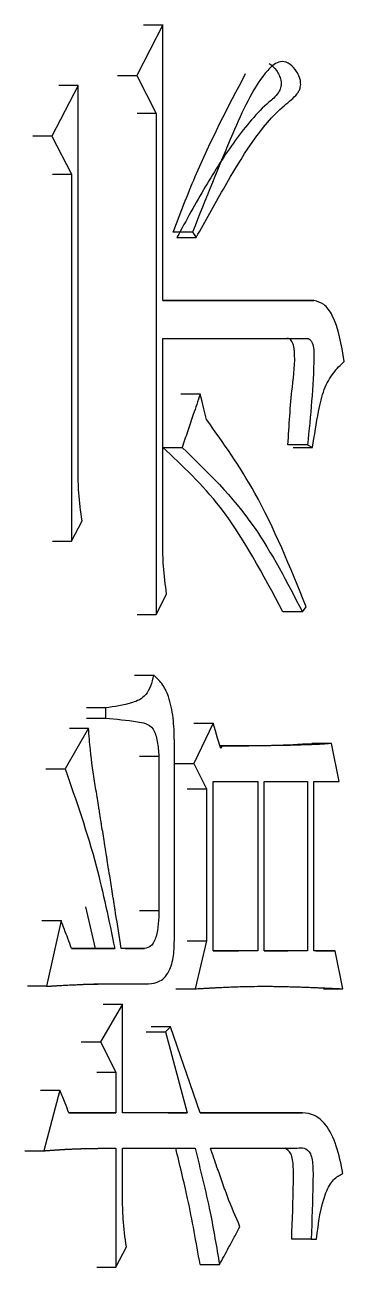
# Model space of a CAD drawing. Header units: millimetres. Extents: x 2379 to 4059, y 879 to 2067.
# Drawn here: x 3151.7 to 3153.07, y 1053.21 to 1058.52 of the extents above; entities that cross this region are included whole.
import ezdxf

# ---------------------------------------------------------------- set-up
doc = ezdxf.new("R2010")
doc.units = ezdxf.units.MM

msp = doc.modelspace()

# ---------------------------------------------------------------- linework, layer by layer
at = {"color": 7, "linetype": 'Continuous', "lineweight": 25}
for p, q in [((3152.2927, 1058.5202), (3152.182, 1058.3039)), ((3152.2105, 1058.5202), (3152.2927, 1058.5202)), ((3152.2927, 1057.3412), (3152.2927, 1058.5202)), ((3152.0999, 1058.3039), (3152.182, 1058.3039)), ((3152.182, 1058.3039), (3152.2651, 1058.1416)), ((3151.9313, 1058.2606), (3151.8192, 1058.0443)), ((3151.9313, 1058.2606), (3151.8496, 1058.2606)), ((3152.2651, 1058.1416), (3152.1829, 1058.1416)), ((3152.2651, 1058.1416), (3152.2651, 1055.9998)), ((3151.8192, 1058.0443), (3151.7376, 1058.0443)), ((3151.8192, 1058.0443), (3151.9033, 1057.882)), ((3151.8216, 1057.882), (3151.9033, 1057.882)), ((3152.4196, 1057.6333), (3152.3369, 1057.6333)), ((3152.3533, 1057.6117), (3152.4361, 1057.6117)), ((3152.9378, 1057.3412), (3152.2927, 1057.3412)), ((3152.2927, 1057.3412), (3152.8544, 1057.3412)), ((3152.8545, 1057.3412), (3152.9379, 1057.3412)), ((3152.2927, 1057.1789), (3152.9054, 1057.1789)), ((3152.2927, 1056.3027), (3152.2927, 1057.1789)), ((3152.8221, 1057.1789), (3152.9054, 1057.1789)), ((3152.4526, 1056.9409), (3152.3701, 1056.9409)), ((3152.2929, 1056.7137), (3152.3755, 1056.7137)), ((3152.9108, 1056.7246), (3152.8274, 1056.7246)), ((3152.9108, 1056.7246), (3152.9324, 1056.7138)), ((3151.9033, 1056.3135), (3151.948, 1056.4)), ((3151.8216, 1056.3135), (3151.9033, 1056.3135)), ((3152.2651, 1055.9998), (3152.3093, 1056.0863)), ((3152.1829, 1055.9998), (3152.2651, 1055.9998)), ((3152.8891, 1056.0106), (3152.8058, 1056.0106)), ((3152.8891, 1056.0106), (3152.9053, 1056.0322)), ((3152.1718, 1055.7402), (3152.254, 1055.7402)), ((3152.0485, 1055.5996), (3151.9666, 1055.5996)), ((3152.0485, 1055.5996), (3152.0485, 1055.5563)), ((3151.9666, 1055.5563), (3152.0485, 1055.5563)), ((3152.425, 1055.5347), (3152.5075, 1055.5347)), ((3152.5075, 1055.5347), (3152.4251, 1055.3616)), ((3151.976, 1055.513), (3151.8753, 1055.34)), ((3151.8942, 1055.513), (3151.976, 1055.513)), ((3152.3424, 1054.626), (3152.3424, 1055.4589)), ((3152.5459, 1055.4373), (3152.5371, 1055.4373)), ((3152.5459, 1055.4373), (3152.5404, 1055.4265)), ((3153.0134, 1055.4481), (3152.9299, 1055.4481)), ((3153.0457, 1055.2859), (3153.0134, 1055.4481)), ((3152.1939, 1055.394), (3152.2761, 1055.394)), ((3152.2761, 1055.394), (3152.2761, 1054.7342)), ((3152.3427, 1055.3616), (3152.4251, 1055.3616)), ((3152.4251, 1055.3616), (3152.4801, 1055.2534)), ((3151.7936, 1055.34), (3151.8753, 1055.34)), ((3152.3975, 1055.2534), (3152.4801, 1055.2534)), ((3152.4801, 1055.2534), (3152.4801, 1054.6044)), ((3152.5075, 1054.5611), (3152.5075, 1055.2859)), ((3152.5075, 1055.2859), (3152.699, 1055.2859)), ((3152.699, 1055.2859), (3152.6989, 1054.5611)), ((3152.7262, 1054.5611), (3152.7262, 1055.2859)), ((3152.7262, 1055.2859), (3152.9108, 1055.2859)), ((3152.9108, 1055.2859), (3152.9108, 1054.5611)), ((3152.9378, 1054.5611), (3152.9378, 1055.2859)), ((3152.9378, 1055.2859), (3153.0457, 1055.2859)), ((3152.0052, 1054.5719), (3151.9639, 1054.7497)), ((3152.1939, 1054.7342), (3152.2761, 1054.7342)), ((3151.7768, 1054.6909), (3151.8584, 1054.6909)), ((3151.8584, 1054.6909), (3151.7967, 1054.4097)), ((3152.0874, 1054.5719), (3151.9033, 1054.5719)), ((3151.9033, 1054.5719), (3152.0052, 1054.5719)), ((3152.0055, 1054.5719), (3152.0874, 1054.5719)), ((3152.2152, 1054.5719), (3152.1153, 1054.5719)), ((3152.1331, 1054.5719), (3152.2152, 1054.5719)), ((3152.3975, 1054.6044), (3152.4801, 1054.6044)), ((3152.4801, 1054.6044), (3152.4306, 1054.3988)), ((3152.6989, 1054.5611), (3152.5075, 1054.5611)), ((3152.5075, 1054.5611), (3152.6159, 1054.5611)), ((3152.6989, 1054.5611), (3152.6161, 1054.5611)), ((3152.9108, 1054.5611), (3152.7262, 1054.5611)), ((3152.7262, 1054.5611), (3152.8274, 1054.5611)), ((3152.9108, 1054.5611), (3152.8276, 1054.5611)), ((3153.0296, 1054.5611), (3152.9378, 1054.5611)), ((3152.9462, 1054.5611), (3153.0296, 1054.5611)), ((3153.0619, 1054.3989), (3153.0296, 1054.5611)), ((3151.7967, 1054.4097), (3151.7152, 1054.4097)), ((3152.1494, 1054.4205), (3152.2318, 1054.4205)), ((3152.3481, 1054.3988), (3152.4306, 1054.3988)), ((3152.9785, 1054.3989), (3153.0619, 1054.3989)), ((3152.1209, 1054.3339), (3152.0262, 1054.1717)), ((3152.0389, 1054.3339), (3152.1209, 1054.3339)), ((3152.1209, 1053.8688), (3152.1209, 1054.3339)), ((3152.2215, 1054.215), (3152.3038, 1054.215)), ((3152.3259, 1054.2366), (3152.2436, 1054.2366)), ((3152.3259, 1054.2366), (3152.3038, 1054.215)), ((3152.3038, 1054.215), (3152.3976, 1053.8688)), ((3152.4526, 1053.8688), (3152.3259, 1054.2366)), ((3151.9443, 1054.1717), (3152.0262, 1054.1717)), ((3152.0262, 1054.1717), (3152.093, 1054.0419)), ((3152.0111, 1054.0419), (3152.093, 1054.0419)), ((3152.093, 1054.0419), (3152.093, 1053.8688)), ((3151.7712, 1053.9661), (3151.8528, 1053.9661)), ((3151.8528, 1053.9661), (3151.7854, 1053.7065)), ((3152.093, 1053.8688), (3151.8921, 1053.8688)), ((3151.8921, 1053.8688), (3152.0108, 1053.8688)), ((3152.0111, 1053.8688), (3152.093, 1053.8688)), ((3152.3976, 1053.8688), (3152.1209, 1053.8688)), ((3152.3152, 1053.8688), (3152.3976, 1053.8688)), ((3152.8891, 1053.8688), (3152.4526, 1053.8688)), ((3152.4526, 1053.8688), (3152.8058, 1053.8688)), ((3152.806, 1053.8688), (3152.8891, 1053.8688)), ((3152.093, 1053.7174), (3152.093, 1053.2089)), ((3152.1209, 1053.7174), (3152.4306, 1053.7174)), ((3152.1209, 1053.5118), (3152.1209, 1053.7174)), ((3152.4965, 1053.7174), (3152.8674, 1053.7174)), ((3152.7841, 1053.7174), (3152.8674, 1053.7174)), ((3151.7039, 1053.7065), (3151.7854, 1053.7065)), ((3152.093, 1053.2089), (3152.1375, 1053.2955)), ((3152.927, 1053.3279), (3152.8438, 1053.3279)), ((3152.927, 1053.3279), (3152.9486, 1053.3279)), ((3152.0111, 1053.2089), (3152.093, 1053.2089)), ((3152.4521, 1053.2198), (3152.5349, 1053.2198))]:
    msp.add_line(p, q, dxfattribs=at)
at = {"color": 7, "linetype": 'Continuous', "lineweight": 25, "flags": 128}
for points in [[(3151.9313, 1056.6164), (3151.9313, 1057.1633), (3151.9313, 1058.2606)], [(3151.9033, 1057.882), (3151.9033, 1057.3351), (3151.9033, 1056.3135)], [(3152.4196, 1057.6333), (3152.4238, 1057.6278), (3152.4299, 1057.6197), (3152.4361, 1057.6116)], [(3152.4801, 1056.8327), (3152.4685, 1056.8783), (3152.4606, 1056.9096), (3152.4526, 1056.9409)], [(3152.8492, 1056.7138), (3152.8829, 1056.7138), (3152.9077, 1056.7138), (3152.9324, 1056.7138)], [(3152.5404, 1055.4265), (3152.5271, 1055.4704), (3152.5173, 1055.5026), (3152.5075, 1055.5347)]]:
    msp.add_lwpolyline(points, dxfattribs=at)
at = {"color": 7, "linetype": 'Continuous', "lineweight": 25}
for points, knots in [([(3152.7472, 1058.3553), (3152.7579, 1058.3466), (3152.7737, 1058.3339), (3152.7894, 1058.3066), (3152.7964, 1058.2874), (3152.7989, 1058.2704), (3152.798, 1058.2568), (3152.7937, 1058.2423), (3152.7779, 1058.2151), (3152.7074, 1058.1608), (3152.6009, 1058.0314), (3152.4726, 1057.8303), (3152.3932, 1057.6847), (3152.3533, 1057.6117)], [0, 0, 0, 0, 0.053519, 0.078913, 0.099418, 0.111233, 0.123161, 0.13324, 0.15266, 0.222251, 0.482284, 0.740165, 1, 1, 1, 1]), ([(3152.4361, 1057.6117), (3152.4742, 1057.6807), (3152.589, 1057.8886), (3152.7218, 1058.1053), (3152.8403, 1058.1979), (3152.8619, 1058.2185), (3152.8746, 1058.2375), (3152.8802, 1058.251), (3152.8821, 1058.2651), (3152.8812, 1058.2796), (3152.876, 1058.2996), (3152.8616, 1058.3274), (3152.8368, 1058.3545), (3152.8047, 1058.3674), (3152.7672, 1058.3542), (3152.6861, 1058.2689), (3152.5706, 1058.0134), (3152.4762, 1057.7757), (3152.4197, 1057.6336), (3152.4196, 1057.6333)], [0, 0, 0, 0, 0.129751, 0.390615, 0.417722, 0.440785, 0.449026, 0.457344, 0.462695, 0.468033, 0.476543, 0.491684, 0.518141, 0.545407, 0.56857, 0.608449, 0.76773, 0.999424, 1, 1, 1, 1]), ([(3152.3369, 1057.6333), (3152.3676, 1057.7137), (3152.4602, 1057.9556), (3152.572, 1058.1694), (3152.6466, 1058.3121)], [0, 0, 0, 0, 0.332449, 1, 1, 1, 1]), ([(3153.0673, 1057.0816), (3153.0555, 1057.1529), (3153.0394, 1057.2511), (3152.982, 1057.3308), (3152.9524, 1057.3377), (3152.9378, 1057.3412)], [0, 0, 0, 0, 0.574617, 0.790317, 1, 1, 1, 1]), ([(3152.8274, 1056.7246), (3152.8322, 1056.8067), (3152.8399, 1056.9401), (3152.8601, 1057.0803), (3152.8532, 1057.1412), (3152.8497, 1057.1547), (3152.8445, 1057.1664), (3152.8379, 1057.1753), (3152.8315, 1057.1794), (3152.8261, 1057.1801), (3152.8234, 1057.1791), (3152.8221, 1057.1786)], [0, 0, 0, 0, 0.505401, 0.821161, 0.85106, 0.880945, 0.911279, 0.941153, 0.970244, 0.984887, 1, 1, 1, 1]), ([(3152.9054, 1057.1786), (3152.9074, 1057.1792), (3152.9113, 1057.1804), (3152.9179, 1057.1779), (3152.9247, 1057.1714), (3152.9328, 1057.157), (3152.9389, 1057.1323), (3152.9372, 1056.9838), (3152.9235, 1056.849), (3152.9108, 1056.7246)], [0, 0, 0, 0, 0.021761, 0.042896, 0.073473, 0.104863, 0.166644, 0.230755, 1, 1, 1, 1]), ([(3152.9324, 1056.7138), (3152.9404, 1056.7653), (3152.9535, 1056.8497), (3152.9785, 1056.9643), (3153.0201, 1057.034), (3153.0516, 1057.0658), (3153.0673, 1057.0816)], [0, 0, 0, 0, 0.34927, 0.57275, 0.788452, 1, 1, 1, 1]), ([(3152.4526, 1056.9409), (3152.4428, 1056.9121), (3152.4251, 1056.8598), (3152.3994, 1056.7841), (3152.3835, 1056.7372), (3152.3755, 1056.7137)], [0, 0, 0, 0, 0.380598, 0.690299, 1, 1, 1, 1]), ([(3152.9053, 1056.0322), (3152.8366, 1056.2017), (3152.7148, 1056.5022), (3152.5513, 1056.7324), (3152.4801, 1056.8327)], [0, 0, 0, 0, 0.564156, 1, 1, 1, 1]), ([(3152.8058, 1056.0106), (3152.7212, 1056.1704), (3152.5715, 1056.4534), (3152.3774, 1056.6348), (3152.2929, 1056.7137)], [0, 0, 0, 0, 0.564819, 1, 1, 1, 1]), ([(3152.3755, 1056.7137), (3152.4826, 1056.61), (3152.6756, 1056.4232), (3152.8233, 1056.1377), (3152.8891, 1056.0106)], [0, 0, 0, 0, 0.554743, 1, 1, 1, 1]), ([(3151.948, 1056.4), (3151.9425, 1056.4398), (3151.9325, 1056.5109), (3151.9316, 1056.5841), (3151.9313, 1056.6164)], [0, 0, 0, 0, 0.5588349, 1, 1, 1, 1]), ([(3152.3093, 1056.0863), (3152.3038, 1056.1261), (3152.294, 1056.1972), (3152.2931, 1056.2704), (3152.2927, 1056.3027)], [0, 0, 0, 0, 0.558835, 1, 1, 1, 1]), ([(3152.254, 1055.7402), (3152.2501, 1055.7239), (3152.2423, 1055.6918), (3152.2132, 1055.641), (3152.1445, 1055.6136), (3152.0866, 1055.6052), (3152.0485, 1055.5996)], [0, 0, 0, 0, 0.1278182, 0.252018, 0.5084072, 1, 1, 1, 1]), ([(3152.3424, 1055.4589), (3152.3416, 1055.492), (3152.3399, 1055.5576), (3152.3216, 1055.644), (3152.291, 1055.7072), (3152.2662, 1055.7293), (3152.254, 1055.7402)], [0, 0, 0, 0, 0.288794, 0.57293, 0.789593, 1, 1, 1, 1]), ([(3152.0485, 1055.5563), (3152.094, 1055.552), (3152.1513, 1055.5466), (3152.2189, 1055.535), (3152.2544, 1055.5158), (3152.2719, 1055.4562), (3152.2747, 1055.4149), (3152.2761, 1055.394)], [0, 0, 0, 0, 0.489877, 0.617073, 0.743751, 0.869803, 1, 1, 1, 1]), ([(3152.1153, 1054.5719), (3152.1074, 1054.6221), (3152.0984, 1054.6786), (3152.0885, 1054.7414), (3152.086, 1054.7571), (3152.0835, 1054.7728), (3152.0815, 1054.7854), (3152.079, 1054.801), (3152.0756, 1054.823), (3152.0706, 1054.8544), (3152.0656, 1054.8858), (3152.0606, 1054.9172), (3152.0566, 1054.9423), (3152.0516, 1054.9737), (3152.0477, 1054.9988), (3152.0407, 1055.0427), (3152.0347, 1055.0803), (3152.0277, 1055.1243), (3152.0237, 1055.1494), (3152.0186, 1055.1807), (3152.0146, 1055.2058), (3152.0096, 1055.2372), (3151.9985, 1055.3062), (3151.9841, 1055.3994), (3151.9782, 1055.4821), (3151.976, 1055.513)], [0, 0, 0, 0, 0.1607092, 0.1807979, 0.2008865, 0.2109308, 0.2310195, 0.2410638, 0.2611525, 0.3013298, 0.3415071, 0.3615958, 0.4017731, 0.4218617, 0.462039, 0.4821277, 0.5624823, 0.582571, 0.6227483, 0.6428369, 0.6830142, 0.7031029, 0.7432802, 0.9040946, 1, 1, 1, 1]), ([(3152.5378, 1055.4375), (3152.5435, 1055.4376), (3152.5807, 1055.4377), (3152.6256, 1055.438), (3152.6961, 1055.4389), (3152.79, 1055.4398), (3152.8755, 1055.4449), (3152.9299, 1055.4481)], [0, 0, 0, 0, 0.04313, 0.282312, 0.342107, 0.58129, 1, 1, 1, 1]), ([(3153.0134, 1055.4481), (3153.0115, 1055.448), (3153.0077, 1055.4476), (3153.0021, 1055.4472), (3152.9946, 1055.4465), (3152.987, 1055.4459), (3152.9795, 1055.4453), (3152.9738, 1055.4449), (3152.9663, 1055.4443), (3152.9587, 1055.4439), (3152.9455, 1055.4432), (3152.9209, 1055.4423), (3152.868, 1055.4406), (3152.8073, 1055.439), (3152.754, 1055.4385), (3152.7274, 1055.4382), (3152.7122, 1055.4381), (3152.7007, 1055.438), (3152.6912, 1055.4379), (3152.6817, 1055.4378), (3152.674, 1055.4378), (3152.6664, 1055.4377), (3152.6588, 1055.4377), (3152.6511, 1055.4377), (3152.6435, 1055.4376), (3152.6378, 1055.4376), (3152.6301, 1055.4376), (3152.6225, 1055.4375), (3152.6148, 1055.4375), (3152.6072, 1055.4375), (3152.5995, 1055.4375), (3152.5919, 1055.4374), (3152.5861, 1055.4374), (3152.5814, 1055.4374), (3152.5766, 1055.4374), (3152.5727, 1055.4374), (3152.5689, 1055.4374), (3152.566, 1055.4374), (3152.5622, 1055.4374), (3152.5584, 1055.4373), (3152.5546, 1055.4373), (3152.5507, 1055.4373), (3152.5478, 1055.4373), (3152.5459, 1055.4373)], [0, 0, 0, 0, 0.012194, 0.024389, 0.036583, 0.060972, 0.073167, 0.085361, 0.097556, 0.121945, 0.134139, 0.182918, 0.280473, 0.475585, 0.573141, 0.621919, 0.646308, 0.670697, 0.695086, 0.70728, 0.731669, 0.743863, 0.756058, 0.780447, 0.792641, 0.804836, 0.81703, 0.841419, 0.853613, 0.865808, 0.890197, 0.902391, 0.914586, 0.92678, 0.932877, 0.945072, 0.951169, 0.957266, 0.963363, 0.975558, 0.981655, 0.987752, 1, 1, 1, 1]), ([(3151.8753, 1055.34), (3151.9227, 1055.2041), (3152.0079, 1054.96), (3152.063, 1054.6911), (3152.0874, 1054.5719)], [0, 0, 0, 0, 0.5565668, 1, 1, 1, 1]), ([(3152.2761, 1054.7342), (3152.2752, 1054.6951), (3152.2741, 1054.6461), (3152.2558, 1054.5986), (3152.2396, 1054.5761), (3152.2247, 1054.5736), (3152.2152, 1054.5719)], [0, 0, 0, 0, 0.51629, 0.647429, 0.774862, 1, 1, 1, 1]), ([(3151.9033, 1054.5719), (3151.898, 1054.5858), (3151.8879, 1054.6126), (3151.873, 1054.6523), (3151.8633, 1054.678), (3151.8584, 1054.6909)], [0, 0, 0, 0, 0.350984, 0.675491, 1, 1, 1, 1]), ([(3152.2318, 1054.4205), (3152.2485, 1054.4219), (3152.282, 1054.4249), (3152.3249, 1054.473), (3152.3422, 1054.5505), (3152.3423, 1054.6006), (3152.3424, 1054.626)], [0, 0, 0, 0, 0.26803, 0.540931, 0.767912, 1, 1, 1, 1]), ([(3151.7967, 1054.4097), (3151.801, 1054.4099), (3151.8075, 1054.4103), (3151.8162, 1054.4109), (3151.8227, 1054.4113), (3151.8292, 1054.4117), (3151.8357, 1054.4121), (3151.8422, 1054.4125), (3151.8509, 1054.413), (3151.8617, 1054.4136), (3151.8747, 1054.4144), (3151.8876, 1054.4151), (3151.9136, 1054.4165), (3151.9395, 1054.4177), (3151.9654, 1054.4186), (3151.9783, 1054.419), (3151.9913, 1054.4194), (3152.0042, 1054.4197), (3152.0171, 1054.4199), (3152.0344, 1054.4203), (3152.0516, 1054.4205), (3152.0688, 1054.4207), (3152.0817, 1054.4208), (3152.0946, 1054.4208), (3152.1075, 1054.4209), (3152.1182, 1054.4209), (3152.1268, 1054.4209), (3152.1332, 1054.4209), (3152.1397, 1054.4209), (3152.1461, 1054.4209), (3152.1526, 1054.4209), (3152.159, 1054.4209), (3152.1654, 1054.4208), (3152.1719, 1054.4208), (3152.1804, 1054.4208), (3152.189, 1054.4207), (3152.1976, 1054.4207), (3152.204, 1054.4206), (3152.2093, 1054.4206), (3152.2136, 1054.4206), (3152.2168, 1054.4206), (3152.22, 1054.4206), (3152.2232, 1054.4205), (3152.2272, 1054.4205), (3152.2301, 1054.4205), (3152.2319, 1054.4205)], [0, 0, 0, 0, 0.0297, 0.04455, 0.0594, 0.07425, 0.0891, 0.10395, 0.1188, 0.1485, 0.1782, 0.2079, 0.237599, 0.3564, 0.3861, 0.4158, 0.4455, 0.4752, 0.5049, 0.5346, 0.594, 0.6237, 0.6534, 0.6831, 0.7128, 0.742499, 0.757349, 0.772199, 0.787049, 0.801899, 0.816749, 0.831599, 0.846449, 0.861299, 0.876149, 0.905849, 0.920699, 0.935549, 0.950399, 0.957824, 0.965249, 0.972674, 0.980099, 0.987524, 1, 1, 1, 1]), ([(3151.9071, 1054.4161), (3151.9476, 1054.4175), (3152.0095, 1054.4197), (3152.094, 1054.4204), (3152.1305, 1054.4205), (3152.1445, 1054.4205), (3152.147, 1054.4205), (3152.1467, 1054.4205), (3152.1466, 1054.4205)], [0, 0, 0, 0, 0.522535, 0.798849, 0.953458, 0.983824, 0.997934, 1, 1, 1, 1]), ([(3152.4306, 1054.3988), (3152.4348, 1054.3991), (3152.4412, 1054.3995), (3152.4497, 1054.4), (3152.4561, 1054.4003), (3152.4625, 1054.4007), (3152.4689, 1054.4011), (3152.4752, 1054.4014), (3152.4816, 1054.4018), (3152.488, 1054.4021), (3152.4944, 1054.4025), (3152.5007, 1054.4028), (3152.5071, 1054.4032), (3152.5135, 1054.4035), (3152.5198, 1054.4039), (3152.5262, 1054.4042), (3152.5326, 1054.4045), (3152.5389, 1054.4048), (3152.5474, 1054.4053), (3152.558, 1054.4058), (3152.5707, 1054.4063), (3152.5834, 1054.4069), (3152.5961, 1054.4074), (3152.6088, 1054.4078), (3152.6215, 1054.4082), (3152.6342, 1054.4086), (3152.6596, 1054.4092), (3152.6849, 1054.4096), (3152.7102, 1054.4097), (3152.7229, 1054.4097), (3152.7397, 1054.4097), (3152.7608, 1054.4096), (3152.786, 1054.4092), (3152.8113, 1054.4087), (3152.8365, 1054.4081), (3152.8575, 1054.4075), (3152.8784, 1054.4069), (3152.8952, 1054.4062), (3152.9119, 1054.4056), (3152.9245, 1054.4051), (3152.937, 1054.4046), (3152.9475, 1054.4042), (3152.9559, 1054.4038), (3152.9621, 1054.4035), (3152.9684, 1054.4033), (3152.9747, 1054.403), (3152.9809, 1054.4027), (3152.9872, 1054.4024), (3152.9935, 1054.4021), (3152.9997, 1054.4018), (3153.006, 1054.4015), (3153.0122, 1054.4012), (3153.0185, 1054.4009), (3153.0237, 1054.4007), (3153.0279, 1054.4005), (3153.031, 1054.4003), (3153.0341, 1054.4002), (3153.0372, 1054.4), (3153.0404, 1054.3999), (3153.0435, 1054.3997), (3153.0466, 1054.3996), (3153.0497, 1054.3994), (3153.0529, 1054.3993), (3153.0569, 1054.3991), (3153.0599, 1054.399), (3153.0619, 1054.3989)], [0, 0, 0, 0, 0.020012, 0.030018, 0.040024, 0.050031, 0.060037, 0.070043, 0.080049, 0.090055, 0.100061, 0.110067, 0.120073, 0.130079, 0.140086, 0.150092, 0.160098, 0.170104, 0.18011, 0.200122, 0.220134, 0.240147, 0.260159, 0.280171, 0.300183, 0.320196, 0.340208, 0.420258, 0.44027, 0.460282, 0.480294, 0.520319, 0.560343, 0.600368, 0.640392, 0.680417, 0.700429, 0.740454, 0.760466, 0.780478, 0.80049, 0.820502, 0.830509, 0.840515, 0.850521, 0.860527, 0.870533, 0.880539, 0.890545, 0.900551, 0.910557, 0.920564, 0.93057, 0.940576, 0.945579, 0.950582, 0.955585, 0.960588, 0.965591, 0.970594, 0.975597, 0.9806, 0.985603, 0.990606, 1, 1, 1, 1]), ([(3151.8921, 1053.8688), (3151.8866, 1053.8824), (3151.8773, 1053.9055), (3151.8642, 1053.9379), (3151.8566, 1053.9567), (3151.8528, 1053.9661)], [0, 0, 0, 0, 0.419954, 0.709976, 1, 1, 1, 1]), ([(3153.0619, 1053.6092), (3153.0539, 1053.6497), (3153.0382, 1053.7294), (3152.9941, 1053.8177), (3152.941, 1053.8633), (3152.9063, 1053.867), (3152.8891, 1053.8688)], [0, 0, 0, 0, 0.291847, 0.573788, 0.788346, 1, 1, 1, 1]), ([(3151.7854, 1053.7065), (3151.7871, 1053.7067), (3151.7905, 1053.7069), (3151.7956, 1053.7073), (3151.8006, 1053.7076), (3151.8057, 1053.708), (3151.8108, 1053.7084), (3151.8158, 1053.7087), (3151.8209, 1053.7091), (3151.826, 1053.7094), (3151.831, 1053.7098), (3151.8361, 1053.7101), (3151.8412, 1053.7105), (3151.8462, 1053.7108), (3151.8513, 1053.7111), (3151.8564, 1053.7114), (3151.8614, 1053.7118), (3151.8665, 1053.7121), (3151.8715, 1053.7124), (3151.8766, 1053.7127), (3151.8816, 1053.7129), (3151.8859, 1053.7132), (3151.8901, 1053.7134), (3151.8943, 1053.7136), (3151.8993, 1053.7138), (3151.9044, 1053.7141), (3151.9094, 1053.7143), (3151.9145, 1053.7145), (3151.9195, 1053.7147), (3151.9246, 1053.7149), (3151.9296, 1053.7151), (3151.9339, 1053.7152), (3151.9381, 1053.7154), (3151.9423, 1053.7155), (3151.9473, 1053.7156), (3151.9524, 1053.7158), (3151.9574, 1053.7159), (3151.9625, 1053.716), (3151.9675, 1053.7162), (3151.9725, 1053.7163), (3151.9776, 1053.7164), (3151.9826, 1053.7165), (3151.9868, 1053.7165), (3151.991, 1053.7166), (3151.9952, 1053.7167), (3152.0003, 1053.7167), (3152.0053, 1053.7168), (3152.0104, 1053.7169), (3152.0154, 1053.7169), (3152.0204, 1053.717), (3152.0255, 1053.717), (3152.0305, 1053.7171), (3152.0347, 1053.7171), (3152.0389, 1053.7171), (3152.0431, 1053.7171), (3152.0481, 1053.7172), (3152.0531, 1053.7172), (3152.0582, 1053.7172), (3152.0632, 1053.7172), (3152.0682, 1053.7173), (3152.0733, 1053.7173), (3152.0783, 1053.7173), (3152.0825, 1053.7173), (3152.0874, 1053.7173), (3152.0906, 1053.7173), (3152.093, 1053.7174)], [0, 0, 0, 0, 0.01641, 0.03282, 0.04923, 0.06564, 0.08205, 0.098461, 0.114871, 0.131281, 0.147691, 0.164101, 0.180511, 0.196921, 0.213331, 0.229741, 0.246151, 0.262561, 0.278972, 0.295382, 0.311792, 0.328202, 0.336407, 0.352817, 0.369227, 0.385637, 0.402047, 0.418457, 0.434867, 0.451278, 0.467688, 0.484098, 0.492303, 0.508713, 0.525123, 0.541533, 0.557943, 0.574353, 0.590763, 0.607173, 0.623583, 0.639994, 0.656404, 0.664609, 0.681019, 0.697429, 0.713839, 0.730249, 0.746659, 0.763069, 0.779479, 0.795889, 0.8123, 0.820505, 0.836915, 0.853325, 0.869735, 0.886145, 0.902555, 0.918965, 0.935375, 0.951785, 0.968195, 0.9764, 1, 1, 1, 1]), ([(3152.4521, 1053.2198), (3152.4355, 1053.3147), (3152.4059, 1053.484), (3152.3656, 1053.6462), (3152.3479, 1053.7174)], [0, 0, 0, 0, 0.560942, 1, 1, 1, 1]), ([(3152.4306, 1053.7174), (3152.4533, 1053.6268), (3152.4939, 1053.4647), (3152.5224, 1053.2947), (3152.5349, 1053.2198)], [0, 0, 0, 0, 0.558886, 1, 1, 1, 1]), ([(3152.6225, 1053.382), (3152.6042, 1053.4242), (3152.5847, 1053.4689), (3152.5663, 1053.5191), (3152.5622, 1053.5302), (3152.5581, 1053.5414), (3152.5541, 1053.5526), (3152.5501, 1053.5638), (3152.5461, 1053.575), (3152.5421, 1053.5862), (3152.5391, 1053.5947), (3152.5351, 1053.6059), (3152.5312, 1053.6172), (3152.5277, 1053.6271), (3152.5253, 1053.6341), (3152.5233, 1053.6398), (3152.5213, 1053.6455), (3152.5194, 1053.6511), (3152.5174, 1053.6568), (3152.5155, 1053.6624), (3152.514, 1053.6667), (3152.512, 1053.6723), (3152.5101, 1053.678), (3152.5081, 1053.6837), (3152.5067, 1053.6879), (3152.5047, 1053.6936), (3152.5028, 1053.6993), (3152.5008, 1053.7049), (3152.4989, 1053.7105), (3152.4975, 1053.7146), (3152.4965, 1053.7174)], [0, 0, 0, 0, 0.396041, 0.420732, 0.445423, 0.494806, 0.519497, 0.544188, 0.59357, 0.618261, 0.642952, 0.667643, 0.717025, 0.741716, 0.754061, 0.778752, 0.791098, 0.803443, 0.828134, 0.84048, 0.852825, 0.865171, 0.889862, 0.902207, 0.914553, 0.926898, 0.951589, 0.963935, 0.97628, 1, 1, 1, 1]), ([(3152.8436, 1053.3279), (3152.8464, 1053.4101), (3152.8498, 1053.5138), (3152.8517, 1053.6336), (3152.845, 1053.6992), (3152.8238, 1053.7116), (3152.8138, 1053.7174)], [0, 0, 0, 0, 0.579644, 0.732014, 0.874517, 1, 1, 1, 1]), ([(3152.8674, 1053.7175), (3152.8772, 1053.7191), (3152.8967, 1053.7224), (3152.9284, 1053.698), (3152.9351, 1053.634), (3152.9332, 1053.5133), (3152.9297, 1053.4098), (3152.927, 1053.3279)], [0, 0, 0, 0, 0.111377, 0.22453, 0.350906, 0.486016, 1, 1, 1, 1]), ([(3152.9486, 1053.3279), (3152.9578, 1053.3983), (3152.9704, 1053.4953), (3153.0194, 1053.5886), (3153.0479, 1053.6024), (3153.0619, 1053.6092)], [0, 0, 0, 0, 0.573358, 0.790473, 1, 1, 1, 1]), ([(3152.1375, 1053.2955), (3152.132, 1053.3352), (3152.1221, 1053.4064), (3152.1212, 1053.4795), (3152.1209, 1053.5118)], [0, 0, 0, 0, 0.558835, 1, 1, 1, 1]), ([(3152.5349, 1053.2198), (3152.548, 1053.244), (3152.5692, 1053.2831), (3152.5984, 1053.3372), (3152.6145, 1053.3671), (3152.6225, 1053.382)], [0, 0, 0, 0, 0.447792, 0.723896, 1, 1, 1, 1])]:
    msp.add_open_spline(points, degree=3, knots=knots, dxfattribs=at)

doc.saveas('drawing.dxf')
